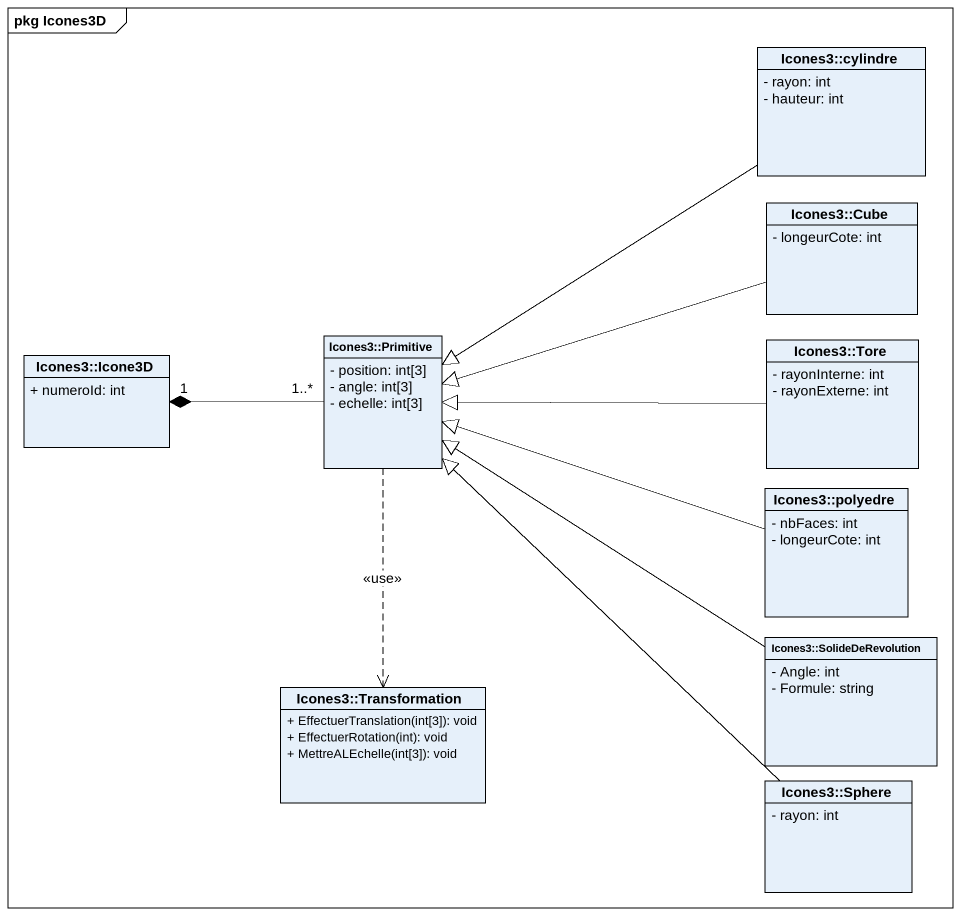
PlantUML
@startuml
mainframe pkg Icones3D
hide circle
hide empty members
skinparam classAttributeIconSize 0
class "Icones3::cylindre" as Icones3_cylindre {
  - rayon: int
  - hauteur: int
}
class "Icones3::Cube" as Icones3_Cube {
  - longeurCote: int
}
class "Icones3::Primitive" as Icones3_Primitive {
  - position: int[3]
  - angle: int[3]
  - echelle: int[3]
}
class "Icones3::Tore" as Icones3_Tore {
  - rayonInterne: int
  - rayonExterne: int
}
class "Icones3::Icone3D" as Icones3_Icone3D {
  + numeroId: int
}
class "Icones3::polyedre" as Icones3_polyedre {
  - nbFaces: int
  - longeurCote: int
}
class "Icones3::SolideDeRevolution" as Icones3_SolideDeRevolution {
  - Angle: int
  - Formule: string
}
class "Icones3::Transformation" as Icones3_Transformation {
  + EffectuerTranslation(int[3]): void
  + EffectuerRotation(int): void
  + MettreALEchelle(int[3]): void
}
class "Icones3::Sphere" as Icones3_Sphere {
  - rayon: int
}
Icones3_cylindre --|> Icones3_Primitive
Icones3_Cube -left-|> Icones3_Primitive
Icones3_Primitive "1..*" -left-* "1" Icones3_Icone3D
Icones3_Tore -left-|> Icones3_Primitive
Icones3_polyedre -left-|> Icones3_Primitive
Icones3_SolideDeRevolution -up-|> Icones3_Primitive
Icones3_Transformation <.up. Icones3_Primitive : <<use>>
Icones3_Sphere -up-|> Icones3_Primitive
@enduml
